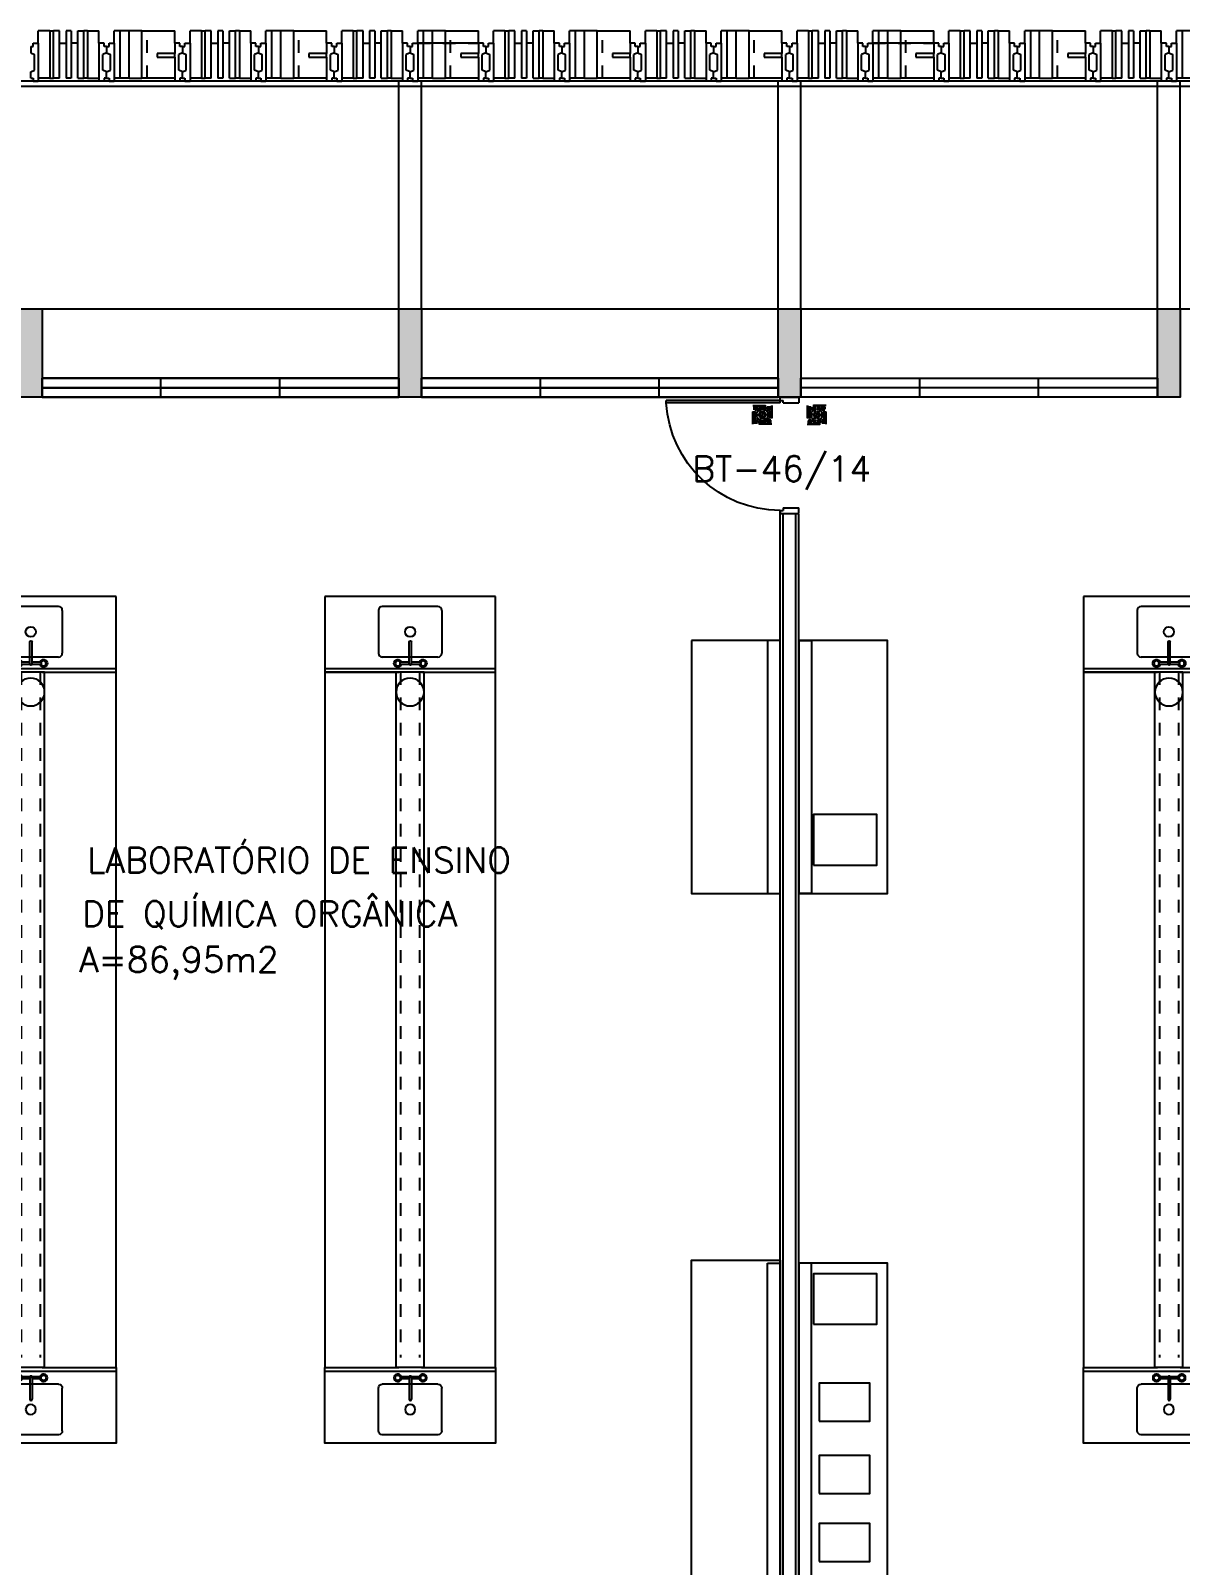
# Model space of a CAD drawing. Header units: metres. Extents: x -31 to 130, y -13 to 69.
# Drawn here: x 39 to 48.09, y 34.93 to 47.08 of the extents above; entities that cross this region are included whole.
import ezdxf

# ---------------------------------------------------------------- set-up
doc = ezdxf.new("R2010")
doc.units = ezdxf.units.M
doc.header["$LTSCALE"] = 0.002
doc.header["$MEASUREMENT"] = 0
doc.linetypes.add('HIDDEN', pattern=[9.525, 6.35, -3.175])
doc.linetypes.add('HIDDEN2', pattern=[4.7625, 3.175, -1.5875])
for name, color, linetype in [('ar-acesso', 2, 'CONTINUOUS'), ('ar-alv', 2, 'CONTINUOUS'), ('ar-banc', 1, 'CONTINUOUS'), ('ar-brs', 2, 'CONTINUOUS'), ('ar-castelo', 2, 'CONTINUOUS'), ('ar-equip', 2, 'CONTINUOUS'), ('ar-esq', 2, 'CONTINUOUS'), ('ar-estc', 1, 'CONTINUOUS'), ('ar-piso', 1, 'CONTINUOUS'), ('ar-ralo', 1, 'CONTINUOUS'), ('ar-reboco', 2, 'CONTINUOUS'), ('banc', 1, 'CONTINUOUS'), ('banc-proj', 1, 'HIDDEN2'), ('bnc-1', 1, 'CONTINUOUS'), ('brs-proj', 1, 'HIDDEN'), ('brs1', 2, 'CONTINUOUS'), ('brs2', 1, 'CONTINUOUS'), ('brs3', 1, 'CONTINUOUS'), ('brs4', 1, 'CONTINUOUS'), ('brs5', 1, 'CONTINUOUS'), ('castelo', 2, 'CONTINUOUS'), ('COZ1', 1, 'CONTINUOUS'), ('ENDEREÇO', 2, 'CONTINUOUS'), ('esq-01', 1, 'CONTINUOUS'), ('esq-02', 1, 'CONTINUOUS'), ('estc-01', 3, 'CONTINUOUS'), ('h-estc', 3, 'CONTINUOUS'), ('ptm', 2, 'CONTINUOUS'), ('ralo', 1, 'HIDDEN2'), ('TEXTO', 2, 'CONTINUOUS'), ('TRNR1', 1, 'CONTINUOUS'), ('ÁREA', 2, 'CONTINUOUS')]:
    doc.layers.add(name, color=color, linetype=linetype)
doc.styles.add('UNB-100', font='simplex.shx', dxfattribs={"height": 0.2})
doc.styles.add('UNB1-100', font='simplex.shx', dxfattribs={"height": 0.2})

# ---------------------------------------------------------------- blocks, each defined once
blk = doc.blocks.new('plr01-01p')
at = {"layer": 'h-estc'}
blk.add_hatch(color=3, dxfattribs=at).paths.add_polyline_path([(0.09, 0.075), (-0.09, 0.075), (-0.09, -0.625), (0.09, -0.625)])
at = {"layer": 'estc-01', "color": 3}
blk.add_lwpolyline([(-0.09, 0.075), (-0.09, -0.625), (0.09, -0.625), (0.09, 0.075)], close=True, dxfattribs=at)
blk = doc.blocks.new('esq02-01p')
at = {"layer": 'esq-01'}
for p, q in [((2.91, 0), (0.09, 0)), ((1.03, -0.075), (1.03, 0.075)), ((1.97, -0.075), (1.97, 0.075))]:
    blk.add_line(p, q, dxfattribs=at)
at = {"layer": 'esq-02'}
blk.add_lwpolyline([(2.91, -0.075), (0.09, -0.075), (0.09, 0.075), (2.91, 0.075)], close=True, dxfattribs=at)
blk = doc.blocks.new('TRNR-01P')
at = {"layer": 'TRNR1'}
for p, q in [((-0.009, 0.083), (-0.009, 0.011)), ((0, 0.009), (0.17, 0.009)), ((0.009, 0.083), (0.009, 0.009)), ((-0.009, -0.011), (-0.009, -0.083)), ((0, -0.009), (0.17, -0.009)), ((0.009, -0.009), (0.009, -0.083))]:
    blk.add_line(p, q, dxfattribs=at)
for centre in [(0, 0.1), (0, -0.1)]:
    blk.add_circle(centre, 0.02, dxfattribs=at)
for centre, radius, start, end in [((0, 0.1), 0.03, 289.4712, 250.5288), ((0, 0), 0.014, 130.0052, 229.9948), ((0, 0), 0.009, 90, 270), ((0.17, 0), 0.009, 270, 90), ((0, -0.1), 0.03, 109.4712, 70.5288)]:
    blk.add_arc(centre, radius, start, end, dxfattribs=at)
blk = doc.blocks.new('CUBAcoz-01P')
at = {"layer": 'COZ1'}
for p, q in [((-0.22, -0.1005), (0.22, -0.1005)), ((-0.25, -0.4705), (-0.25, -0.1305)), ((0.25, -0.4705), (0.25, -0.1305)), ((-0.22, -0.5005), (0.22, -0.5005))]:
    blk.add_line(p, q, dxfattribs=at)
blk.add_circle((0, -0.3005), 0.04, dxfattribs=at)
for centre, start, end in [((-0.22, -0.1305), 90, 180), ((0.22, -0.1305), 0, 90), ((-0.22, -0.4705), 180, 270), ((0.22, -0.4705), 270, 0)]:
    blk.add_arc(centre, 0.03, start, end, dxfattribs=at)
blk = doc.blocks.new('bnc-pq-01p')
at = {"layer": 'banc-proj'}
for p, q in [((-0.075, 6.525), (-0.075, 1.103)), ((0.075, 6.525), (0.075, 1.103))]:
    blk.add_line(p, q, dxfattribs=at)
at = {"layer": 'bnc-1'}
for p, q in [((-0.675, 6.525), (-0.675, 7.125)), ((-0.675, 7.125), (0.675, 7.125)), ((0.675, 7.125), (0.675, 6.525)), ((0.675, 6.555), (-0.675, 6.555)), ((-0.09, 6.525), (-0.675, 6.525)), ((-0.675, 1.025), (-0.675, 6.525)), ((0.675, 6.525), (0.09, 6.525)), ((0.09, 6.525), (0.675, 6.525)), ((0.675, 6.525), (0.675, 1.025)), ((-0.09, 1.025), (-0.675, 1.025)), ((0.675, 0.995), (-0.675, 0.995)), ((0.675, 1.025), (0.09, 1.025))]:
    blk.add_line(p, q, dxfattribs=at)
blk.add_lwpolyline([(-0.11, 1.025), (-0.675, 1.025), (-0.675, 0.425), (0.675, 0.425), (0.675, 1.025), (0.11, 1.025)], dxfattribs=at)
at = {"layer": 'castelo'}
for p, q in [((-0.11, 1.025), (-0.11, 6.525)), ((-0.11, 6.525), (0.11, 6.525)), ((0.11, 1.025), (0.11, 6.525)), ((-0.11, 1.025), (0.11, 1.025))]:
    blk.add_line(p, q, dxfattribs=at)
blk.add_circle((0, 6.368), 0.11, dxfattribs=at)
at = {"layer": 'bnc-1', "xscale": -1}
for name, p, rotation in [('CUBAcoz-01P', (0, 6.544), 180), ('TRNR-01P', (-0.002, 0.943), 90)]:
    blk.add_blockref(name, p, dxfattribs=dict(at, rotation=rotation))
at = {"layer": 'bnc-1', "rotation": 90}
blk.add_blockref('TRNR-01P', (-0.002, 6.595), dxfattribs=at)
at = {"layer": 'bnc-1'}
blk.add_blockref('CUBAcoz-01P', (0, 0.993), dxfattribs=at)
blk = doc.blocks.new('pm-90-01p')
at = {"layer": 'ptm'}
for p, q in [((0.105, 0.075), (0.105, 0.975)), ((0.125, 0.975), (0.105, 0.975)), ((0.125, 0.075), (0.125, 0.975)), ((0.105, 0.075), (0.08, 0.075)), ((0.08, 0.075), (0.08, -0.075)), ((0.125, 0.075), (0.105, 0.075)), ((0.125, 0.075), (0.105, 0.075)), ((0.105, 0.075), (0.105, 0.05)), ((0.125, 0.05), (0.105, 0.05)), ((0.125, 0.05), (0.125, -0.075)), ((0.955, 0.05), (0.955, -0.075)), ((0.955, 0.05), (0.975, 0.05)), ((0.975, 0.075), (1, 0.075)), ((0.975, 0.075), (0.975, 0.05)), ((1, 0.075), (1, -0.075)), ((0.08, -0.075), (0.125, -0.075)), ((1, -0.075), (0.955, -0.075))]:
    blk.add_line(p, q, dxfattribs=at)
at = {"layer": 'ptm', "color": 1}
blk.add_arc((0.073, 0.074), 0.902, 0.054, 86.687, dxfattribs=at)
blk = doc.blocks.new('brs01-01p-oeste')
at = {"layer": 'brs-proj'}
for p, q in [((0.92, -0.2), (0.92, 0.175)), ((2.12, -0.2), (2.12, 0.175))]:
    blk.add_line(p, q, dxfattribs=at)
at = {"layer": 'brs1'}
for p, q in [((0.18, -0.2), (0.18, 0.175)), ((0.228, 0.175), (0.18, 0.175)), ((0.228, -0.2), (0.228, 0.175)), ((0.372, -0.2), (0.372, 0.175)), ((0.372, 0.175), (0.42, 0.175)), ((0.42, -0.2), (0.42, 0.175)), ((0.707, -0.2), (0.707, 0.175)), ((0.778, 0.175), (0.707, 0.175)), ((0.778, -0.2), (0.778, 0.175)), ((1.38, -0.2), (1.38, 0.175)), ((1.428, 0.175), (1.38, 0.175)), ((1.428, -0.2), (1.428, 0.175)), ((1.572, -0.2), (1.572, 0.175)), ((1.572, 0.175), (1.62, 0.175)), ((1.62, -0.2), (1.62, 0.175)), ((1.907, -0.2), (1.907, 0.175)), ((1.978, 0.175), (1.907, 0.175)), ((1.978, -0.2), (1.978, 0.175)), ((2.58, -0.2), (2.58, 0.175)), ((2.628, 0.175), (2.58, 0.175)), ((2.628, -0.2), (2.628, 0.175)), ((2.772, -0.2), (2.772, 0.175)), ((2.772, 0.175), (2.82, 0.175)), ((2.82, -0.2), (2.82, 0.175)), ((0, 0.05), (0.02, 0.05)), ((0, 0.05), (0, 0)), ((0, 0), (0.03, -0.013)), ((0.02, 0.075), (0.06, 0.075)), ((0.02, 0.05), (0.02, 0.075)), ((0.06, 0.075), (0.06, -0.225)), ((0.54, 0.075), (0.54, -0.225)), ((0.58, 0.075), (0.54, 0.075)), ((0.6, 0), (0.57, -0.013)), ((0.58, 0.05), (0.58, 0.075)), ((0.6, 0.05), (0.58, 0.05)), ((0.6, 0.05), (0.62, 0.05)), ((0.6, 0.05), (0.6, 0)), ((0.6, 0.05), (0.6, 0)), ((0.6, 0), (0.63, -0.013)), ((0.62, 0.075), (0.66, 0.075)), ((0.62, 0.05), (0.62, 0.075)), ((0.66, 0.075), (0.66, -0.225)), ((1.14, 0.075), (1.14, -0.005)), ((1.18, 0.075), (1.14, 0.075)), ((1.2, 0), (1.17, -0.013)), ((1.18, 0.05), (1.18, 0.075)), ((1.2, 0.05), (1.18, 0.05)), ((1.2, 0.05), (1.22, 0.05)), ((1.2, 0.05), (1.2, 0)), ((1.2, 0.05), (1.2, 0)), ((1.2, 0), (1.23, -0.013)), ((1.22, 0.075), (1.26, 0.075)), ((1.22, 0.05), (1.22, 0.075)), ((1.26, 0.075), (1.26, -0.225)), ((1.74, 0.075), (1.74, -0.225)), ((1.78, 0.075), (1.74, 0.075)), ((1.8, 0), (1.77, -0.013)), ((1.78, 0.05), (1.78, 0.075)), ((1.8, 0.05), (1.78, 0.05)), ((1.8, 0.05), (1.82, 0.05)), ((1.8, 0.05), (1.8, 0)), ((1.8, 0.05), (1.8, 0)), ((1.8, 0), (1.83, -0.013)), ((1.82, 0.075), (1.86, 0.075)), ((1.82, 0.05), (1.82, 0.075)), ((1.86, 0.075), (1.86, -0.225)), ((2.34, 0.075), (2.34, -0.005)), ((2.38, 0.075), (2.34, 0.075)), ((2.4, 0), (2.37, -0.013)), ((2.38, 0.05), (2.38, 0.075)), ((2.4, 0.05), (2.38, 0.05)), ((2.4, 0.05), (2.42, 0.05)), ((2.4, 0.05), (2.4, 0)), ((2.4, 0.05), (2.4, 0)), ((2.4, 0), (2.43, -0.013)), ((2.42, 0.075), (2.46, 0.075)), ((2.42, 0.05), (2.42, 0.075)), ((2.46, 0.075), (2.46, -0.225)), ((2.94, 0.075), (2.94, -0.225)), ((2.98, 0.075), (2.94, 0.075)), ((3, 0), (2.97, -0.013)), ((2.98, 0.05), (2.98, 0.075)), ((3, 0.05), (2.98, 0.05)), ((3, 0.05), (3, 0)), ((0.03, -0.137), (0.03, -0.013)), ((0.57, -0.137), (0.57, -0.013)), ((0.63, -0.137), (0.63, -0.013)), ((1.14, -0.005), (1, -0.005)), ((1, -0.005), (1, -0.035)), ((1, -0.035), (1.14, -0.035)), ((1.14, -0.035), (1.14, -0.225)), ((1.17, -0.137), (1.17, -0.013)), ((1.23, -0.137), (1.23, -0.013)), ((1.77, -0.137), (1.77, -0.013)), ((1.83, -0.137), (1.83, -0.013)), ((2.34, -0.005), (2.2, -0.005)), ((2.2, -0.005), (2.2, -0.035)), ((2.2, -0.035), (2.34, -0.035)), ((2.34, -0.035), (2.34, -0.225)), ((2.37, -0.137), (2.37, -0.013)), ((2.43, -0.137), (2.43, -0.013)), ((2.97, -0.137), (2.97, -0.013)), ((0, -0.15), (0.03, -0.137)), ((0, -0.2), (0, -0.15)), ((0, -0.2), (0.02, -0.2)), ((0.02, -0.2), (0.02, -0.225)), ((0.02, -0.225), (0.06, -0.225)), ((0.228, -0.2), (0.18, -0.2)), ((0.372, -0.2), (0.42, -0.2)), ((0.58, -0.225), (0.54, -0.225)), ((0.6, -0.15), (0.57, -0.137)), ((0.58, -0.2), (0.58, -0.225)), ((0.6, -0.2), (0.58, -0.2)), ((0.6, -0.15), (0.63, -0.137)), ((0.6, -0.2), (0.6, -0.15)), ((0.6, -0.2), (0.6, -0.15)), ((0.6, -0.2), (0.62, -0.2)), ((0.62, -0.2), (0.62, -0.225)), ((0.62, -0.225), (0.66, -0.225)), ((1.18, -0.225), (1.14, -0.225)), ((1.2, -0.15), (1.17, -0.137)), ((1.18, -0.2), (1.18, -0.225)), ((1.2, -0.2), (1.18, -0.2)), ((1.2, -0.15), (1.23, -0.137)), ((1.2, -0.2), (1.2, -0.15)), ((1.2, -0.2), (1.2, -0.15)), ((1.2, -0.2), (1.22, -0.2)), ((1.22, -0.2), (1.22, -0.225)), ((1.22, -0.225), (1.26, -0.225)), ((1.428, -0.2), (1.38, -0.2)), ((1.572, -0.2), (1.62, -0.2)), ((1.78, -0.225), (1.74, -0.225)), ((1.8, -0.15), (1.77, -0.137)), ((1.78, -0.2), (1.78, -0.225)), ((1.8, -0.2), (1.78, -0.2)), ((1.8, -0.15), (1.83, -0.137)), ((1.8, -0.2), (1.8, -0.15)), ((1.8, -0.2), (1.8, -0.15)), ((1.8, -0.2), (1.82, -0.2)), ((1.82, -0.2), (1.82, -0.225)), ((1.82, -0.225), (1.86, -0.225)), ((1.978, -0.2), (1.907, -0.2)), ((2.38, -0.225), (2.34, -0.225)), ((2.4, -0.15), (2.37, -0.137)), ((2.38, -0.2), (2.38, -0.225)), ((2.4, -0.2), (2.38, -0.2)), ((2.4, -0.15), (2.43, -0.137)), ((2.4, -0.2), (2.4, -0.15)), ((2.4, -0.2), (2.4, -0.15)), ((2.4, -0.2), (2.42, -0.2)), ((2.42, -0.2), (2.42, -0.225)), ((2.42, -0.225), (2.46, -0.225)), ((2.628, -0.2), (2.58, -0.2)), ((2.772, -0.2), (2.82, -0.2)), ((2.98, -0.225), (2.94, -0.225)), ((3, -0.15), (2.97, -0.137)), ((2.98, -0.2), (2.98, -0.225)), ((3, -0.2), (2.98, -0.2)), ((3, -0.2), (3, -0.15))]:
    blk.add_line(p, q, dxfattribs=at)
at = {"layer": 'brs2'}
for p, q in [((0.228, 0.075), (0.28, 0.075)), ((0.372, 0.075), (0.32, 0.075)), ((1.428, 0.075), (1.48, 0.075)), ((1.572, 0.075), (1.52, 0.075)), ((2.628, 0.075), (2.68, 0.075)), ((2.772, 0.075), (2.72, 0.075)), ((0.54, -0.225), (0.06, -0.225)), ((1.14, -0.225), (0.66, -0.225)), ((1.74, -0.225), (1.26, -0.225)), ((2.34, -0.225), (1.86, -0.225)), ((2.94, -0.225), (2.46, -0.225))]:
    blk.add_line(p, q, dxfattribs=at)
at = {"layer": 'brs3'}
for p, q in [((0.15, 0.175), (0.18, 0.175)), ((0.45, 0.175), (0.42, 0.175)), ((1.35, 0.175), (1.38, 0.175)), ((1.65, 0.175), (1.62, 0.175)), ((2.55, 0.175), (2.58, 0.175)), ((2.85, 0.175), (2.82, 0.175)), ((0.15, -0.2), (0.18, -0.2)), ((0.45, -0.2), (0.42, -0.2)), ((0.778, -0.2), (0.707, -0.2)), ((1.35, -0.2), (1.38, -0.2)), ((1.65, -0.2), (1.62, -0.2)), ((2.55, -0.2), (2.58, -0.2)), ((2.85, -0.2), (2.82, -0.2))]:
    blk.add_line(p, q, dxfattribs=at)
at = {"layer": 'brs4'}
for p, q in [((0.06, 0.075), (0.06, 0.175)), ((0.15, 0.175), (0.06, 0.175)), ((0.15, 0.175), (0.15, -0.2)), ((0.28, 0.175), (0.28, -0.2)), ((0.32, 0.175), (0.28, 0.175)), ((0.32, 0.175), (0.32, -0.2)), ((0.45, 0.175), (0.54, 0.175)), ((0.45, 0.175), (0.45, -0.2)), ((0.54, 0.075), (0.54, 0.175)), ((0.66, 0.075), (0.66, 0.175)), ((0.707, 0.175), (0.66, 0.175)), ((0.88, 0.175), (0.778, 0.175)), ((0.88, 0.175), (1.14, 0.175)), ((0.88, -0.2), (0.88, 0.175)), ((1.14, 0.075), (1.14, 0.175)), ((1.26, 0.075), (1.26, 0.175)), ((1.35, 0.175), (1.26, 0.175)), ((1.35, 0.175), (1.35, -0.2)), ((1.48, 0.175), (1.48, -0.2)), ((1.52, 0.175), (1.48, 0.175)), ((1.52, 0.175), (1.52, -0.2)), ((1.65, 0.175), (1.74, 0.175)), ((1.65, 0.175), (1.65, -0.2)), ((1.74, 0.075), (1.74, 0.175)), ((1.86, 0.075), (1.86, 0.175)), ((1.907, 0.175), (1.86, 0.175)), ((2.08, 0.175), (1.978, 0.175)), ((2.08, 0.175), (2.34, 0.175)), ((2.08, -0.2), (2.08, 0.175)), ((2.34, 0.075), (2.34, 0.175)), ((2.46, 0.075), (2.46, 0.175)), ((2.55, 0.175), (2.46, 0.175)), ((2.55, 0.175), (2.55, -0.2)), ((2.68, 0.175), (2.68, -0.2)), ((2.72, 0.175), (2.68, 0.175)), ((2.72, 0.175), (2.72, -0.2)), ((2.85, 0.175), (2.94, 0.175)), ((2.85, 0.175), (2.85, -0.2)), ((2.94, 0.075), (2.94, 0.175)), ((0.15, -0.2), (0.06, -0.2)), ((0.32, -0.2), (0.28, -0.2)), ((0.45, -0.2), (0.54, -0.2)), ((0.707, -0.2), (0.66, -0.2)), ((0.778, -0.2), (0.88, -0.2)), ((1.14, -0.2), (0.88, -0.2)), ((1.35, -0.2), (1.26, -0.2)), ((1.52, -0.2), (1.48, -0.2)), ((1.65, -0.2), (1.74, -0.2)), ((1.907, -0.2), (1.86, -0.2)), ((1.978, -0.2), (2.08, -0.2)), ((2.34, -0.2), (2.08, -0.2)), ((2.55, -0.2), (2.46, -0.2)), ((2.72, -0.2), (2.68, -0.2)), ((2.85, -0.2), (2.94, -0.2))]:
    blk.add_line(p, q, dxfattribs=at)
at = {"layer": 'brs5'}
for p, q in [((1.14, -0.035), (1.14, -0.005)), ((2.34, -0.035), (2.34, -0.005))]:
    blk.add_line(p, q, dxfattribs=at)
blk = doc.blocks.new('BRS01-01C-')
at = {"layer": 'brs-proj'}
for p, q in [((-0.075, 0.54), (-0.075, 0.06)), ((0.2, 0.28), (-0.175, 0.28))]:
    blk.add_line(p, q, dxfattribs=at)
at = {"layer": 'brs1'}
for p, q in [((-0.075, 0.58), (-0.075, 0.54)), ((-0.05, 0.58), (-0.075, 0.58)), ((-0.075, 0.54), (0.225, 0.54)), ((-0.05, 0.6), (-0.05, 0.58)), ((-0.05, 0.6), (0, 0.6)), ((0, 0.6), (0.013, 0.57)), ((0.137, 0.57), (0.013, 0.57)), ((0.15, 0.6), (0.137, 0.57)), ((0.2, 0.6), (0.15, 0.6)), ((0.2, 0.6), (0.2, 0.58)), ((0.2, 0.58), (0.225, 0.58)), ((0.225, 0.58), (0.225, 0.54)), ((-0.075, 0.06), (0.005, 0.06)), ((-0.075, 0.02), (-0.075, 0.06)), ((-0.05, 0.02), (-0.075, 0.02)), ((-0.05, 0), (-0.05, 0.02)), ((-0.05, 0), (0, 0)), ((0, 0), (0.013, 0.03)), ((0.137, 0.03), (0.013, 0.03)), ((0.035, 0.06), (0.225, 0.06)), ((0.15, 0), (0.137, 0.03)), ((0.2, 0), (0.15, 0)), ((0.2, 0.02), (0.225, 0.02)), ((0.2, 0), (0.2, 0.02)), ((0.225, 0.02), (0.225, 0.06))]:
    blk.add_line(p, q, dxfattribs=at)
at = {"layer": 'brs2'}
blk.add_line((0.225, 0.06), (0.225, 0.54), dxfattribs=at)
at = {"layer": 'brs3'}
for p, q in [((0.2, 0.493), (-0.175, 0.493)), ((-0.175, 0.422), (-0.175, 0.493)), ((0.2, 0.422), (0.2, 0.493)), ((0.2, 0.422), (-0.175, 0.422)), ((0.005, 0.06), (0.005, 0.2)), ((0.005, 0.2), (0.035, 0.2)), ((0.035, 0.2), (0.035, 0.06))]:
    blk.add_line(p, q, dxfattribs=at)
at = {"layer": 'brs4'}
for p, q in [((-0.075, 0.54), (-0.175, 0.54)), ((-0.175, 0.493), (-0.175, 0.54)), ((0.2, 0.493), (0.2, 0.54)), ((-0.175, 0.32), (-0.175, 0.06)), ((0.2, 0.32), (-0.175, 0.32)), ((0.2, 0.06), (0.2, 0.32)), ((-0.075, 0.06), (-0.175, 0.06))]:
    blk.add_line(p, q, dxfattribs=at)
at = {"layer": 'brs4', "color": 2}
for p, q in [((-0.175, 0.32), (-0.175, 0.422)), ((0.2, 0.422), (0.2, 0.32))]:
    blk.add_line(p, q, dxfattribs=at)
at = {"layer": 'brs5'}
blk.add_line((-0.075, 0.06), (-0.075, 0.54), dxfattribs=at)
at = {"layer": 'brs5', "color": 1}
blk.add_line((0.035, 0.06), (0.005, 0.06), dxfattribs=at)
blk = doc.blocks.new('bnc-15p')
at = {"layer": 'banc', "color": 1}
blk.add_lwpolyline([(-1.5, 0), (1.5, 0), (1.5, 0.7), (-1.5, 0.7)], close=True, dxfattribs=at)
blk = doc.blocks.new('bnc-08p')
at = {"layer": 'banc'}
blk.add_lwpolyline([(-1, 0), (1, 0), (1, 0.7), (-1, 0.7)], close=True, dxfattribs=at)
blk = doc.blocks.new('ralo-15cm')
at = {"layer": 'ralo'}
h = blk.add_hatch(dxfattribs=at)
h.set_pattern_fill('DOTS', color=256, scale=0.005, style=0)
h.set_pattern_definition([(0, (-210.436618, -163.386024), (0.00396875, 0.0079375), [0, -0.0079375])])
h.paths.add_polyline_path([(0.07, 0.064, 0.109147), (0.065, 0.07), (0.044, 0.07, 0.234403), (0.037, 0.056, 0.031938), (0.037, 0.054, -0.085518), (0.053, 0.038, 0.304982), (0.07, 0.048)])
h.paths.add_polyline_path([(-0.047, 0.07), (-0.065, 0.07, 0.101422), (-0.07, 0.065), (-0.07, 0.047, 0.322568), (-0.052, 0.04, -0.06492), (-0.04, 0.051, 0.065904), (-0.039, 0.056, 0.253091)])
h.paths.add_polyline_path([(-0.054, -0.037, 0.248259), (-0.07, -0.043), (-0.07, -0.068, 0.039546), (-0.068, -0.07), (-0.044, -0.07, 0.224729), (-0.037, -0.055, 0.030017), (-0.037, -0.053, -0.089405)])
h.paths.add_polyline_path([(0.07, -0.042, 0.270307), (0.052, -0.039, -0.063767), (0.041, -0.051, 0.073161), (0.04, -0.056, 0.228135), (0.047, -0.07), (0.069, -0.07, 0.013274), (0.07, -0.069)])
for p, q in [((-0.047, 0.002), (-0.062, 0.002)), ((-0.027, 0.002), (-0.044, 0.002)), ((-0.021, 0.042), (-0.029, 0.055)), ((-0.009, 0.002), (-0.024, 0.002)), ((-0.011, 0.024), (-0.02, 0.04)), ((-0.003, 0.009), (-0.01, 0.022)), ((0.007, 0.007), (0.014, 0.02)), ((0.015, 0.022), (0.024, 0.037)), ((0.026, 0.039), (0.033, 0.052)), ((-0.026, -0.039), (-0.033, -0.052)), ((-0.015, -0.022), (-0.024, -0.037)), ((-0.007, -0.007), (-0.014, -0.02)), ((0.002, -0.009), (0.01, -0.022)), ((0.009, -0.003), (0.024, -0.003)), ((0.011, -0.024), (0.02, -0.04)), ((0.021, -0.042), (0.029, -0.055)), ((0.027, -0.003), (0.044, -0.003)), ((0.047, -0.003), (0.062, -0.003))]:
    blk.add_line(p, q, dxfattribs=at)
for points in [[(-0.075, -0.075), (0.075, -0.075), (0.075, 0.075), (-0.075, 0.075)], [(-0.07, -0.07), (0.07, -0.07), (0.07, 0.07), (-0.07, 0.07)]]:
    blk.add_lwpolyline(points, close=True, dxfattribs=at)
for radius in [0.065, 0.00337]:
    blk.add_circle((0, 0), radius, dxfattribs=at)
for radius, start, end in [(0.0617, 152.3206, 177.6794), (0.0617, 122.3206, 147.6794), (0.0468, 153.0651, 176.9349), (0.0443, 153.2384, 176.7616), (0.0468, 123.0651, 146.9349), (0.0443, 123.2384, 146.7616), (0.0617, 92.3206, 117.6794), (0.0268, 155.3615, 174.6385), (0.0243, 155.916, 174.084), (0.0268, 125.3615, 144.6385), (0.0468, 93.0651, 116.9349), (0.0443, 93.2384, 116.7616), (0.0243, 125.916, 144.084), (0.0268, 95.3615, 114.6385), (0.0243, 95.916, 114.084), (0.0617, 62.3206, 87.6794), (0.0468, 63.0651, 86.9349), (0.0443, 63.2384, 86.7616), (0.0268, 65.3615, 84.6385), (0.0243, 65.916, 84.084), (0.0243, 35.916, 54.084), (0.0268, 35.3615, 54.6385), (0.0243, 5.916, 24.084), (0.0443, 33.2384, 56.7616), (0.0268, 5.3615, 24.6385), (0.0468, 33.0651, 56.9349), (0.0617, 32.3206, 57.6794), (0.0443, 3.2384, 26.7616), (0.0468, 3.0651, 26.9349), (0.0617, 2.3206, 27.6794), (0.0617, 182.3206, 207.6794), (0.0617, 212.3206, 237.6794), (0.0468, 183.0651, 206.9349), (0.0443, 183.2384, 206.7616), (0.0468, 213.0651, 236.9349), (0.0443, 213.2384, 236.7616), (0.0617, 242.3206, 267.6794), (0.0268, 185.3615, 204.6385), (0.0243, 185.916, 204.084), (0.0268, 215.3615, 234.6385), (0.0468, 243.0651, 266.9349), (0.0243, 215.916, 234.084), (0.0443, 243.2384, 266.7616), (0.0268, 245.3615, 264.6385), (0.0243, 245.916, 264.084), (0.0243, 275.916, 294.084), (0.0268, 275.3615, 294.6385), (0.0443, 273.2384, 296.7616), (0.0468, 273.0651, 296.9349), (0.0617, 272.3206, 297.6794), (0.0243, 305.916, 324.084), (0.0268, 305.3615, 324.6385), (0.0243, 335.916, 354.084), (0.0268, 335.3615, 354.6385), (0.0443, 303.2384, 326.7616), (0.0468, 303.0651, 326.9349), (0.0617, 302.3206, 327.6794), (0.0443, 333.2384, 356.7616), (0.0468, 333.0651, 356.9349), (0.0617, 332.3206, 357.6794)]:
    blk.add_arc((0, 0), radius, start, end, dxfattribs=at)

msp = doc.modelspace()

# ---------------------------------------------------------------- linework, layer by layer
at = {"layer": 'ar-acesso'}
msp.add_line((30.09, 46.635), (59.91, 46.635), dxfattribs=at)
at = {"layer": 'ar-alv'}
for p, q in [((44.95, 34.325), (44.95, 43.255)), ((45.05, 34.325), (45.05, 43.255))]:
    msp.add_line(p, q, dxfattribs=at)
at = {"layer": 'ar-castelo'}
for points in [[(44.825, 40.25), (44.925, 40.25), (44.925, 42.25), (44.825, 42.25)], [(45.175, 40.25), (45.075, 40.25), (45.075, 42.25), (45.175, 42.25)], [(44.825, 37.325), (44.925, 37.325), (44.925, 34.325), (44.825, 34.325)], [(45.175, 37.325), (45.075, 37.325), (45.075, 34.325), (45.175, 34.325)]]:
    msp.add_lwpolyline(points, close=True, dxfattribs=at)
at = {"layer": 'ar-equip'}
for points in [[(45.191, 40.474), (45.691, 40.474), (45.691, 40.874), (45.191, 40.874)], [(45.191, 36.842), (45.691, 36.842), (45.691, 37.242), (45.191, 37.242)], [(45.235, 36.076), (45.635, 36.076), (45.635, 36.376), (45.235, 36.376)], [(45.235, 35.503), (45.635, 35.503), (45.635, 35.803), (45.235, 35.803)], [(45.235, 34.965), (45.635, 34.965), (45.635, 35.265), (45.235, 35.265)]]:
    msp.add_lwpolyline(points, close=True, dxfattribs=at)
at = {"layer": 'ar-piso'}
for p, q in [((59.91, 46.675), (30.09, 46.675)), ((41.91, 44.875), (41.91, 46.675)), ((42.09, 44.875), (42.09, 46.675)), ((44.91, 44.875), (44.91, 46.675)), ((45.09, 44.875), (45.09, 46.675)), ((47.91, 44.875), (47.91, 46.675)), ((48.09, 44.875), (48.09, 46.675)), ((39.075, 44.875), (41.925, 44.875)), ((42.075, 44.875), (44.925, 44.875)), ((45.075, 44.875), (47.925, 44.875)), ((48.075, 44.875), (50.925, 44.875))]:
    msp.add_line(p, q, dxfattribs=at)
at = {"layer": 'ar-reboco'}
for p, q in [((44.925, 34.325), (44.925, 43.275)), ((45.075, 34.3), (45.075, 43.25))]:
    msp.add_line(p, q, dxfattribs=at)

# ---------------------------------------------------------------- block references
at = {"layer": 'ar-banc', "xscale": -1}
for p in [(39, 35.475), (42, 35.475), (48, 35.475)]:
    msp.add_blockref('bnc-pq-01p', p, dxfattribs=at)
at = {"layer": 'ar-banc', "xscale": -1, "rotation": 89.9999999999992}
msp.add_blockref('bnc-15p', (44.925, 35.85), dxfattribs=at)
at = {"layer": 'ar-banc', "rotation": 270.0000000000008}
msp.add_blockref('bnc-15p', (45.075, 35.825), dxfattribs=at)
at = {"layer": 'ar-brs'}
for p in [(39, 46.9), (42.6, 46.9), (46.2, 46.9)]:
    msp.add_blockref('brs01-01p-oeste', p, dxfattribs=at)
at = {"layer": 'ar-brs', "xscale": -1, "rotation": 90}
for p in [(42.6, 46.9), (46.2, 46.9)]:
    msp.add_blockref('BRS01-01C-', p, dxfattribs=at)
at = {"layer": 'ar-esq'}
for p in [(39, 44.25), (42, 44.25), (45, 44.25)]:
    msp.add_blockref('esq02-01p', p, dxfattribs=at)
at = {"layer": 'ar-esq', "xscale": -1}
for p in [(42, 44.25), (45, 44.25)]:
    msp.add_blockref('esq02-01p', p, dxfattribs=at)
at = {"layer": 'ar-esq', "xscale": -1, "rotation": 90}
msp.add_blockref('pm-90-01p', (45, 44.255), dxfattribs=at)
at = {"layer": 'ar-estc', "xscale": -1, "rotation": 180}
for p in [(39, 44.25), (42, 44.25), (45, 44.25), (48, 44.25)]:
    msp.add_blockref('plr01-01p', p, dxfattribs=at)
at = {"layer": 'ar-ralo', "xscale": -1}
msp.add_blockref('ralo-15cm', (44.785, 44.036), dxfattribs=at)
at = {"layer": 'ar-ralo'}
msp.add_blockref('ralo-15cm', (45.215, 44.036), dxfattribs=at)
at = {"layer": 'h-estc', "rotation": 270}
for p in [(44.225, 41.25), (45.075, 41.25)]:
    msp.add_blockref('bnc-08p', p, dxfattribs=at)

# ---------------------------------------------------------------- texts
at = {"layer": 'ENDEREÇO', "style": 'UNB-100'}
msp.add_text('BT-46/14', height=0.2, dxfattribs=at).set_placement((44.231, 43.51))
at = {"layer": 'TEXTO', "style": 'UNB1-100'}
for s, p in [('LABORATÓRIO DE ENSINO', (39.446, 40.413)), ('DE QUÍMICA ORGÂNICA', (39.406, 39.989))]:
    msp.add_text(s, height=0.2, dxfattribs=at).set_placement(p)
at = {"layer": 'ÁREA', "style": 'UNB1-100'}
msp.add_text('A=86,95m2', height=0.2, dxfattribs=at).set_placement((39.383, 39.627))

doc.saveas('drawing.dxf')
